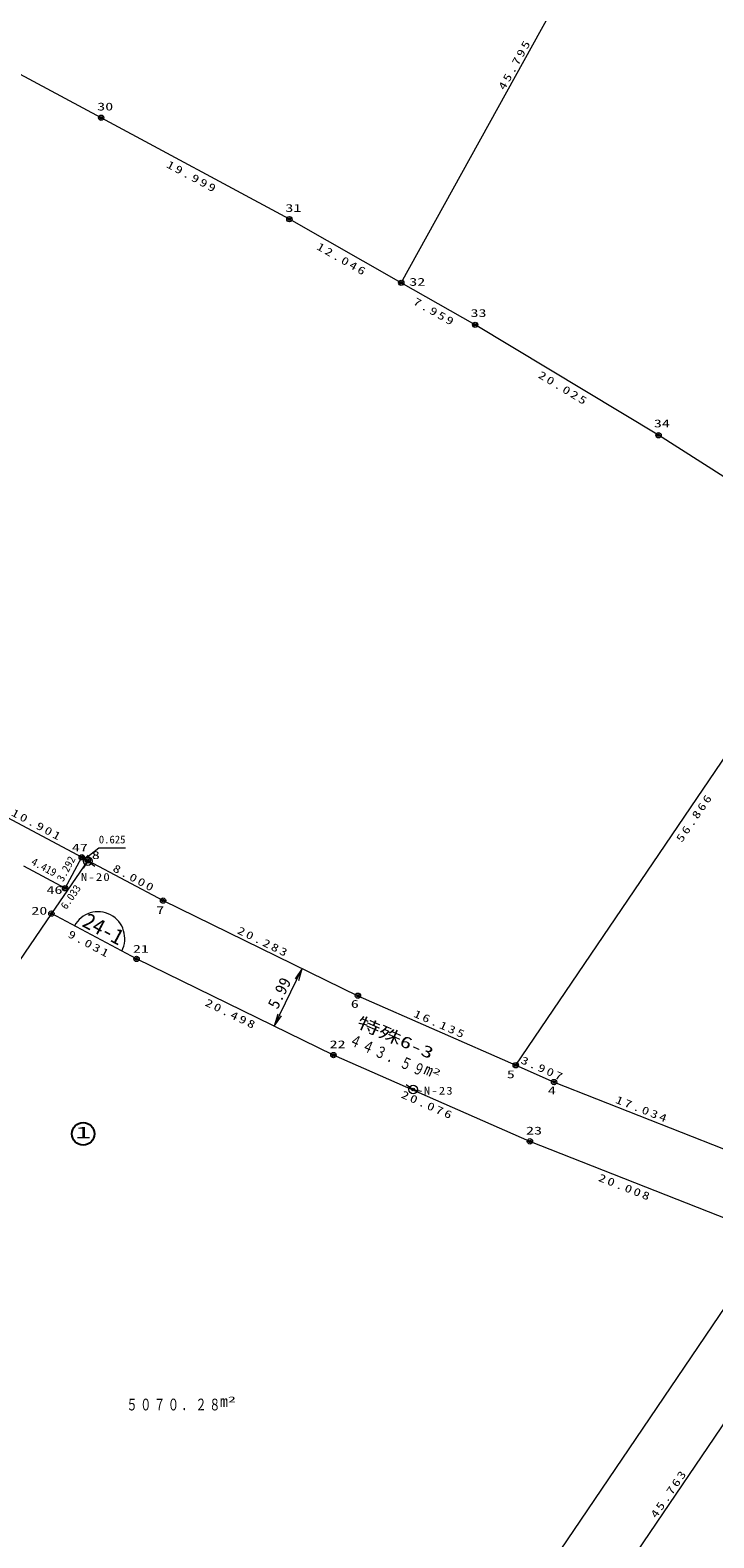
# Model space of a CAD drawing. Units: millimetres at full size, sheet at 1:500; details may follow other scales. Extents: x 56386042 to 56854500, y 25771750 to 26117216.
# Drawn here: x 56509521 to 56573487, y 25852516 to 25993559 of the extents above; entities that cross this region are included whole.
import ezdxf
from ezdxf.enums import TextEntityAlignment as Align

# ---------------------------------------------------------------- set-up
doc = ezdxf.new("R2010")
doc.units = ezdxf.units.MM
doc.header["$LTSCALE"] = 500
doc.header["$PDMODE"] = 32
doc.header["$PDSIZE"] = 250
doc.layers.add('レイヤ1', color=7, linetype='Continuous', lineweight=13)
doc.layers.add('基準点', color=7, linetype='Continuous', lineweight=13)
doc.styles.add('ＭＳ ゴシック', font='')
doc.styles.get('ＭＳ ゴシック').set_extended_font_data('MS Gothic')

# ---------------------------------------------------------------- blocks, each defined once
blk = doc.blocks.new('open_arrow')
at = {"color": 0, "linetype": 'Continuous', "lineweight": -2}
blk.add_lwpolyline([(7.5, 1.25), (0, 0), (7.5, -1.25)], dxfattribs=at)

msp = doc.modelspace()

# ---------------------------------------------------------------- linework, layer by layer
at = {"layer": 'レイヤ1'}
for p, q in [((56544241, 25969924), (56566361, 26010022)), ((56516165, 25985369), (56498535, 25994811)), ((56533770, 25975880), (56516165, 25985369)), ((56544241, 25969924), (56533770, 25975880)), ((56551159, 25965989), (56544241, 25969924)), ((56568314, 25955659), (56551159, 25965989)), ((56585228, 25944884), (56568314, 25955659)), ((56554956, 25896730), (56586883, 25943788)), ((56504737, 25921323), (56514352, 25916187)), ((56514635.2, 25916035.9), (56515944.4, 25917059.4)), ((56515944.4, 25917059.4), (56518444.4, 25917059.4)), ((56508900, 25915384), (56512791, 25913289)), ((56514903, 25915893), (56511503, 25910909)), ((56512791, 25913289), (56514352, 25916187)), ((56514352, 25916187), (56514903, 25915893)), ((56514352, 25916187), (56514903, 25915893)), ((56514903, 25915893), (56521959, 25912124)), ((56521959, 25912124), (56540189, 25903232)), ((56511503, 25910909), (56475253, 25857827)), ((56519477, 25906670), (56511503, 25910909)), ((56537898, 25897680), (56519477, 25906670)), ((56540189, 25903232), (56554956, 25896730)), ((56556280, 25889609), (56537898, 25897680)), ((56554956, 25896730), (56558532, 25895156)), ((56558532, 25895156), (56574378, 25888906)), ((56574892, 25882267), (56556280, 25889609)), ((56536494, 25818007), (56579079, 25880798)), ((56582525, 25875180), (56556836, 25837307))]:
    msp.add_line(p, q, dxfattribs=at)
at = {"layer": 'レイヤ1', "lineweight": 18}
msp.add_line((56514635.2, 25916035.9), (56514635.3, 25916035.9), dxfattribs=at)
msp.add_line((56514635.2, 25916035.9), (56514635.3, 25916035.9), dxfattribs=at)
msp.add_line((56514635.2, 25916035.9), (56514635.3, 25916035.9), dxfattribs=at)
at = {"layer": 'レイヤ1'}
for centre in [(56516165, 25985369), (56533770, 25975880), (56544241, 25969924), (56551159, 25965989), (56568314, 25955659), (56514352, 25916187), (56514903, 25915893), (56512791, 25913289), (56511503, 25910909), (56521959, 25912124), (56519477, 25906670), (56540189, 25903232), (56537898, 25897680), (56554956, 25896730), (56558532, 25895156), (56556280, 25889609)]:
    msp.add_circle(centre, 250, dxfattribs=at)
at = {"layer": 'レイヤ1', "lineweight": 25}
msp.add_circle((56514484.3, 25890310.1), 1060.7, dxfattribs=at)
at = {"layer": 'レイヤ1', "lineweight": 18}
msp.add_arc((56515875.8, 25908584.4), 2500, 332.00477, 152.00477, dxfattribs=at)
at = {"layer": 'レイヤ1'}
for p in [(56516165, 25985369), (56533770, 25975880), (56544241, 25969924), (56551159, 25965989), (56568314, 25955659), (56514352, 25916187), (56514903, 25915893), (56512791, 25913289), (56521959, 25912124), (56511503, 25910909), (56519477, 25906670), (56540189, 25903232), (56537898, 25897680), (56554956, 25896730), (56558532, 25895156), (56556280, 25889609)]:
    msp.add_point(p, dxfattribs=at)
at = {"layer": '基準点'}
for p, q in [((56514214.3, 25916199.8), (56514919.2, 25915821.6)), ((56514919.2, 25915821.6), (56514465.5, 25915162.7)), ((56514919.2, 25915821.6), (56515574.1, 25915362)), ((56532356.8, 25900384.3), (56534984.2, 25905770.8)), ((56544696, 25894925.1), (56545350.9, 25894465.5)), ((56545350.9, 25894465.5), (56546130.9, 25894287.8))]:
    msp.add_line(p, q, dxfattribs=at)
for centre in [(56514919, 25915822), (56545351, 25894466)]:
    msp.add_circle(centre, 400, dxfattribs=at)
for p in [(56514919, 25915822), (56545351, 25894466)]:
    msp.add_point(p, dxfattribs=at)

# ---------------------------------------------------------------- block references
at = {"layer": 'レイヤ1', "lineweight": 18, "xscale": 62.8, "yscale": 62.8, "rotation": 38}
msp.add_blockref('open_arrow', (56514635.2, 25916035.9), dxfattribs=at)
at = {"layer": '基準点', "xscale": 155, "yscale": 155}
for p, rotation in [((56534984.2, 25905770.8), 244), ((56532356.8, 25900384.3), 64)]:
    msp.add_blockref('open_arrow', p, dxfattribs=dict(at, rotation=rotation))

# ---------------------------------------------------------------- texts
at = {"layer": 'レイヤ1', "style": 'ＭＳ ゴシック'}
for s, height, width, p in [('30', 733.1, 1.5, (56515795.1, 25985824.7)), ('31', 733.1, 1.5, (56533400.1, 25976335.7)), ('32', 733.1, 1.5, (56544991.5, 25969424)), ('33', 733.1, 1.5, (56550723.2, 25966510.6)), ('34', 733.1, 1.5, (56567878.2, 25956180.6)), ('47', 733.1, 1.5, (56513422.9, 25916503.9)), ('8', 733.1, 1.5, (56515288.7, 25915798.5)), ('46', 733.1, 1.5, (56511047.6, 25912537.7)), ('20', 733.1, 1.5, (56509632, 25910594.6)), ('7', 733.1, 1.5, (56521319.2, 25910659.3)), ('21', 733.1, 1.5, (56519137.2, 25907028.4)), ('6', 733.1, 1.5, (56539520.9, 25901880.8)), ('22', 733.1, 1.5, (56537535, 25898098.7)), ('5', 733.1, 1.5, (56554117.6, 25895293.7)), ('4', 733.1, 1.5, (56557949, 25893776.4)), ('1', 1100, 2, (56513734.3, 25889560.1)), ('23', 733.1, 1.5, (56555917, 25890027.7)), ('2', 549.9, 2, (56528022.3, 25865019.3))]:
    msp.add_text(s, height=height, dxfattribs=dict(at, width=width)).set_placement(p, align=Align.BOTTOM_LEFT)
for s, height, p in [('0.625', 733.1, (56515944.4, 25917259.4)), ('m', 1100, (56527272.3, 25864419.3))]:
    msp.add_text(s, height=height, dxfattribs=at).set_placement(p, align=Align.BOTTOM_LEFT)
for s, height, rotation, p in [('4.419', 733.1, 331.701, (56509443.9, 25915345.5)), ('3.292', 733.1, 61.691, (56512802.6, 25913732.3)), ('6.033', 733.1, 55.699, (56513094.1, 25911112.6)), ('24-1', 1466, 332.005, (56514079, 25909385.2)), ('m', 1100, 336.236, (56546132.5, 25895646))]:
    msp.add_text(s, height=height, rotation=rotation, dxfattribs=at).set_placement(p, align=Align.BOTTOM_LEFT)
for s, height, width, p in [('特殊6-3', 1100, 1.45, (56539872.8, 25900041.1)), ('2', 549.9, 2, (56547060.6, 25895892.9))]:
    msp.add_text(s, height=height, rotation=336.236, dxfattribs=dict(at, width=width)).set_placement(p, align=Align.BOTTOM_LEFT)
at = {"layer": 'レイヤ1', "attachment_point": 7, "style": 'ＭＳ ゴシック'}
for s, insert, char_height, rotation in [('\\T1.3;\\W1.35;45.795', (56553918.3, 25987880.6), 733.1, 61.117), ('\\T1.3;\\W1.35;19.999', (56522197.5, 25980754.3), 733.1, 331.676), ('\\T1.3;\\W1.35;12.046', (56536239.1, 25973095), 733.1, 330.368), ('\\T1.29;\\W1.35;7.959', (56545281.3, 25967951.7), 733.1, 330.369), ('\\T1.3;\\W1.35;20.025', (56556975.8, 25961085.6), 733.1, 328.945), ('\\T1.3;\\W1.35;56.866', (56570508.9, 25917516.5), 733.1, 55.845), ('\\T1.3;\\W1.35;10.901', (56507674.5, 25920121.3), 733.1, 331.89), ('\\T1.29;\\W1.35;8.000', (56517171.8, 25914915.3), 733.1, 331.891), ('\\T1.29;\\W1.35;9.031', (56512967.9, 25908749.2), 733.1, 332.005), ('\\T1.3;\\W1.35;20.283', (56528820.5, 25909080.9), 733.1, 333.998), ('\\T1.3;\\W1.35;20.498', (56525806.9, 25902328.8), 733.1, 333.986), ('\\T1.3;\\W1.35;16.135', (56545320.4, 25901275.6), 733.1, 336.236), ('\\T1.23;\\W0.7;４４３．５９', (56539268.4, 25898668.3), 1100, 336.236), ('\\T1.29;\\W1.35;3.907', (56555340.4, 25896934.2), 733.1, 336.243), ('\\T1.3;\\W1.35;20.076', (56544158.8, 25893710.2), 733.1, 336.295), ('\\T1.3;\\W1.35;17.034', (56564208.6, 25893217.4), 733.1, 338.475), ('\\T1.3;\\W1.35;20.008', (56562612.2, 25885919), 733.1, 338.472), ('\\T1.3;\\W1.35;45.763', (56568111.6, 25854286.8), 733.1, 55.851)]:
    msp.add_mtext(s, dxfattribs=dict(at, insert=insert, char_height=char_height, rotation=rotation))
at = {"layer": 'レイヤ1', "insert": (56518522.3, 25864419.3), "char_height": 1100, "attachment_point": 7, "style": 'ＭＳ ゴシック'}
msp.add_mtext('\\T1.23;\\W0.7;５０７０．２８', dxfattribs=at)
at = {"layer": '基準点', "style": 'ＭＳ ゴシック'}
msp.add_text('5.99', height=1100, rotation=63.998, dxfattribs=at).set_placement((56532967.9, 25901751.3), align=Align.BOTTOM_LEFT)
at = {"layer": '基準点', "char_height": 733.1, "attachment_point": 7, "style": 'ＭＳ ゴシック'}
for s, insert in [('\\T1.17;\\W1.2;N-20', (56514266, 25913957.4)), ('\\T1.17;\\W1.2;N-23', (56546351.5, 25893966))]:
    msp.add_mtext(s, dxfattribs=dict(at, insert=insert))

doc.saveas('drawing.dxf')
